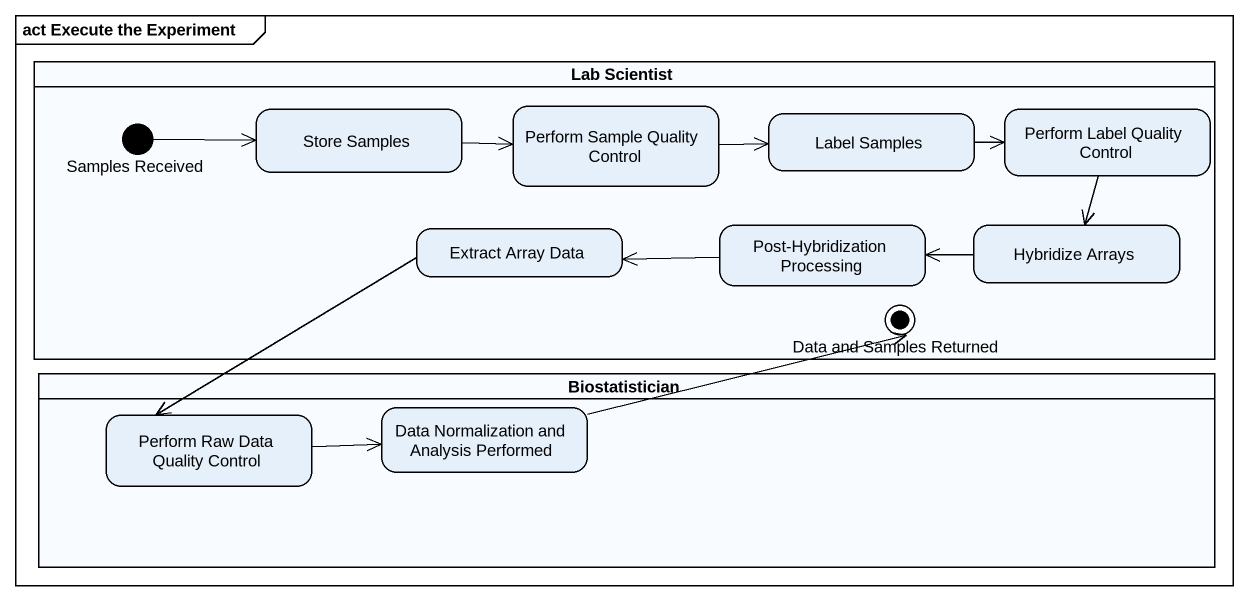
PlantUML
@startuml
mainframe act Execute the Experiment
hide empty description
state "Lab Scientist" as Lab_Scientist <<partition>> {
  state "Samples Received" as Samples_Received <<start>>
  state "Store Samples" as Store_Samples
  state "Perform Sample Quality Control" as Perform_Sample_Quality
  state "Label Samples" as Label_Samples
  state "Perform Label Quality Control" as Perform_Label_Quality
  state "Extract Array Data" as Extract_Array_Data
  state "Post-Hybridization Processing" as Post_Hybridization
  state "Hybridize Arrays" as Hybridize_Arrays
  state "Data and Samples Returned" as Data_and_Samples_Returned <<end>>
}
state Biostatistician <<partition>> {
  state "Data Normalization and Analysis Performed" as Data_Normalization_and
  state "Perform Raw Data Quality Control" as Perform_Raw_Data_Quality
}
Samples_Received -right-> Store_Samples
Store_Samples -right-> Perform_Sample_Quality
Perform_Sample_Quality -right-> Label_Samples
Label_Samples -right-> Perform_Label_Quality
Perform_Label_Quality --> Hybridize_Arrays
Extract_Array_Data --> Perform_Raw_Data_Quality
Post_Hybridization -left-> Extract_Array_Data
Hybridize_Arrays -left-> Post_Hybridization
Data_Normalization_and -right-> Data_and_Samples_Returned
Perform_Raw_Data_Quality -right-> Data_Normalization_and
@enduml
